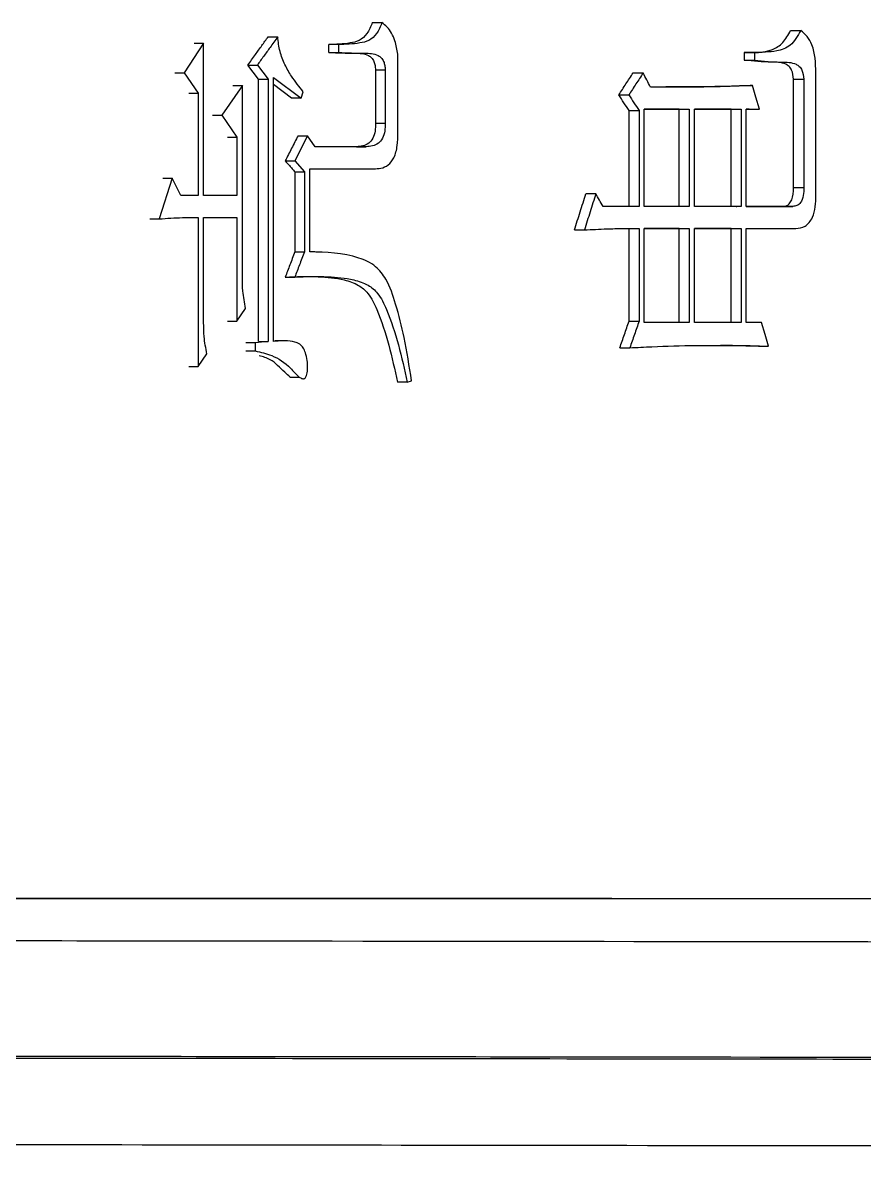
# Model space of a CAD drawing. Header units: millimetres. Extents: x 2278 to 4715, y 679 to 2402.
# Drawn here: x 3390.67 to 3396.47, y 967.15 to 974.95 of the extents above; entities that cross this region are included whole.
import ezdxf

# ---------------------------------------------------------------- set-up
doc = ezdxf.new("R2010")
doc.units = ezdxf.units.MM

msp = doc.modelspace()

# ---------------------------------------------------------------- linework, layer by layer
at = {"color": 7, "linetype": 'Continuous', "lineweight": 25}
for p, q in [((3393.0825, 974.9495), (3393.1492, 974.9495)), ((3395.9666, 974.8955), (3396.0371, 974.8955)), ((3392.3648, 974.8522), (3392.4306, 974.8522)), ((3391.9199, 974.8089), (3391.7861, 974.6034)), ((3391.8549, 974.8089), (3391.9199, 974.8089)), ((3391.9199, 973.7596), (3391.9199, 974.8089)), ((3392.8495, 974.7981), (3392.7832, 974.7981)), ((3392.7832, 974.744), (3392.7832, 974.7981)), ((3392.7832, 974.744), (3392.8495, 974.744)), ((3392.8495, 974.7981), (3392.8495, 974.744)), ((3395.7167, 974.744), (3395.6466, 974.744)), ((3395.6466, 974.744), (3395.6466, 974.69)), ((3395.7167, 974.744), (3395.7167, 974.69)), ((3393.2585, 974.1923), (3393.2585, 974.7332)), ((3395.6466, 974.69), (3395.7167, 974.69)), ((3391.7212, 974.6034), (3391.7861, 974.6034)), ((3391.7861, 974.6034), (3391.8828, 974.4628)), ((3392.2248, 974.6575), (3392.2904, 974.6575)), ((3392.2985, 974.5601), (3392.2248, 974.6575)), ((3392.2904, 974.6575), (3392.3642, 974.5601)), ((3393.1043, 974.625), (3393.1711, 974.625)), ((3393.1043, 974.625), (3393.1043, 974.2572)), ((3393.1711, 974.625), (3393.1711, 974.2572)), ((3394.881, 974.6034), (3394.9501, 974.6034)), ((3396.1412, 973.7597), (3396.1412, 974.6034)), ((3392.1869, 974.5168), (3392.0461, 974.3113)), ((3392.1214, 974.5168), (3392.1869, 974.5168)), ((3392.1869, 973.1971), (3392.1869, 974.5168)), ((3392.2985, 974.5601), (3392.3642, 974.5601)), ((3392.2985, 972.7536), (3392.2985, 974.5601)), ((3392.3642, 974.5601), (3392.3642, 972.7536)), ((3392.4011, 974.5709), (3392.5926, 974.4303)), ((3392.4011, 972.7536), (3392.4011, 974.5709)), ((3392.5266, 974.4303), (3392.4011, 974.5226)), ((3395.6327, 974.5169), (3395.7027, 974.5169)), ((3395.9874, 974.5604), (3396.0579, 974.5604)), ((3395.9874, 973.8138), (3395.9874, 974.5604)), ((3396.0579, 974.5604), (3396.0579, 973.8138)), ((3391.8177, 974.4628), (3391.8828, 974.4628)), ((3391.8828, 974.4628), (3391.8828, 973.7596)), ((3392.5926, 974.4303), (3392.5266, 974.4303)), ((3392.5926, 974.4303), (3392.6073, 974.4736)), ((3394.782, 974.452), (3394.8509, 974.452)), ((3394.9572, 973.6839), (3394.9572, 974.3546)), ((3394.9572, 974.3546), (3395.2678, 974.3546)), ((3395.1984, 974.3546), (3394.9572, 974.3546)), ((3395.1984, 974.3546), (3395.2678, 974.3546)), ((3395.1984, 973.6839), (3395.1984, 974.3546)), ((3395.2678, 974.3546), (3395.2678, 973.6839)), ((3395.303, 973.6839), (3395.303, 974.3546)), ((3395.303, 974.3546), (3395.6258, 974.3546)), ((3395.5559, 974.3546), (3395.303, 974.3546)), ((3395.5559, 974.3546), (3395.6258, 974.3546)), ((3395.5559, 973.6839), (3395.5559, 974.3546)), ((3395.6258, 974.3546), (3395.6258, 973.6839)), ((3395.6608, 974.3546), (3395.7516, 974.3546)), ((3395.6608, 973.6839), (3395.6608, 974.3546)), ((3395.6815, 974.3546), (3395.6608, 974.3546)), ((3395.6815, 974.3546), (3395.7516, 974.3546)), ((3391.9809, 974.3113), (3392.0461, 974.3113)), ((3392.0461, 974.3113), (3392.1498, 974.1599)), ((3394.8527, 973.6839), (3394.8528, 974.3438)), ((3394.8528, 974.3438), (3394.9218, 974.3438)), ((3394.9218, 974.3438), (3394.9218, 973.6839)), ((3393.1043, 974.2572), (3393.1711, 974.2572)), ((3392.0844, 974.1599), (3392.1498, 974.1599)), ((3392.1498, 974.1599), (3392.1498, 973.7596)), ((3392.6367, 974.1707), (3392.5485, 973.9976)), ((3392.5707, 974.1707), (3392.6367, 974.1707)), ((3392.6882, 974.095), (3392.6367, 974.1707)), ((3393.0397, 974.095), (3392.6882, 974.095)), ((3392.9731, 974.095), (3393.0397, 974.095)), ((3392.4825, 973.9976), (3392.5485, 973.9976)), ((3392.5485, 973.9976), (3392.6147, 973.9219)), ((3391.7041, 973.8786), (3391.6146, 973.5974)), ((3391.6394, 973.8786), (3391.7041, 973.8786)), ((3391.7637, 973.7596), (3391.7041, 973.8786)), ((3392.5486, 973.9219), (3392.6147, 973.9219)), ((3392.5486, 973.9219), (3392.5486, 973.3702)), ((3392.6147, 973.9219), (3392.6147, 973.3702)), ((3392.6514, 973.9435), (3393.0908, 973.9435)), ((3392.6514, 973.3702), (3392.6514, 973.9435)), ((3392.6514, 973.9435), (3393.0242, 973.9435)), ((3393.0242, 973.9435), (3393.0908, 973.9435)), ((3395.9874, 973.8138), (3396.0579, 973.8138)), ((3391.8828, 973.7596), (3391.7637, 973.7596)), ((3392.1498, 973.7596), (3391.9199, 973.7596)), ((3394.6235, 973.7705), (3394.5549, 973.7705)), ((3394.9218, 973.6839), (3394.6733, 973.6839)), ((3395.2678, 973.6839), (3394.9572, 973.6839)), ((3395.6258, 973.6839), (3395.303, 973.6839)), ((3395.5908, 973.6839), (3395.5959, 973.6839)), ((3395.9815, 973.6839), (3395.6608, 973.6839)), ((3395.6608, 973.6839), (3395.9111, 973.6839)), ((3395.9111, 973.6839), (3395.9815, 973.6839)), ((3391.55, 973.5974), (3391.6146, 973.5974)), ((3391.8828, 973.6082), (3391.8828, 972.5805)), ((3391.9199, 973.6082), (3392.1498, 973.6082)), ((3391.9199, 972.8834), (3391.9199, 973.6082)), ((3392.0844, 973.6082), (3392.1498, 973.6082)), ((3392.1498, 973.6082), (3392.1498, 972.8943)), ((3394.4766, 973.5217), (3394.5452, 973.5217)), ((3394.8527, 972.8943), (3394.8528, 973.5325)), ((3394.9218, 973.5325), (3394.9218, 972.8943)), ((3394.9572, 972.8835), (3394.9572, 973.5325)), ((3394.9572, 973.5325), (3395.2678, 973.5325)), ((3395.1984, 973.5325), (3394.9572, 973.5325)), ((3395.1984, 973.5325), (3395.2678, 973.5325)), ((3395.1984, 972.8835), (3395.1984, 973.5325)), ((3395.2678, 973.5325), (3395.2678, 972.8835)), ((3395.303, 972.8835), (3395.303, 973.5325)), ((3395.303, 973.5325), (3395.6258, 973.5325)), ((3395.5559, 973.5325), (3395.303, 973.5325)), ((3395.5559, 973.5325), (3395.6258, 973.5325)), ((3395.5559, 972.8835), (3395.5559, 973.5325)), ((3395.6258, 973.5325), (3395.6258, 972.8835)), ((3395.6608, 973.5325), (3396.0024, 973.5325)), ((3395.6608, 972.8835), (3395.6608, 973.5325)), ((3392.5486, 973.3702), (3392.6147, 973.3702)), ((3392.6857, 973.3708), (3392.6514, 973.3708)), ((3392.4825, 973.1971), (3392.5485, 973.1971)), ((3392.1498, 972.8943), (3392.2091, 972.9808)), ((3394.8527, 972.8943), (3394.9218, 972.8943)), ((3395.2678, 972.8835), (3394.9572, 972.8835)), ((3395.6258, 972.8835), (3395.303, 972.8835)), ((3395.7656, 972.8835), (3395.6608, 972.8835)), ((3392.2756, 972.7428), (3392.21, 972.7428)), ((3392.3642, 972.7536), (3392.2756, 972.7428)), ((3392.2756, 972.7428), (3392.2756, 972.6887)), ((3392.2985, 972.7536), (3392.3642, 972.7536)), ((3392.4791, 972.7582), (3392.4128, 972.7582)), ((3394.789, 972.7104), (3394.858, 972.7104)), ((3395.7442, 972.7212), (3395.8144, 972.7212)), ((3391.8828, 972.5805), (3391.9422, 972.6671)), ((3392.21, 972.6887), (3392.2756, 972.6887)), ((3392.5153, 972.5069), (3392.5817, 972.5069)), ((3393.324, 972.4724), (3393.353, 972.4832))]:
    msp.add_line(p, q, dxfattribs=at)
at = {"color": 7, "linetype": 'Continuous', "lineweight": 25, "flags": 128}
for points in [[(3395.7516, 974.3546), (3395.7272, 974.4357), (3395.7027, 974.5169)], [(3392.0844, 972.8943), (3392.1008, 972.8943), (3392.1171, 972.8943), (3392.1498, 972.8943)], [(3395.8144, 972.7212), (3395.79, 972.8023), (3395.7656, 972.8835)], [(3391.8178, 972.5805), (3391.834, 972.5805), (3391.8502, 972.5805), (3391.8828, 972.5805)], [(3393.324, 972.4724), (3393.2963, 972.4724), (3393.2767, 972.4724), (3393.257, 972.4724)]]:
    msp.add_lwpolyline(points, dxfattribs=at)
at = {"color": 7, "linetype": 'Continuous', "lineweight": 25}
for points, knots in [([(3393.0825, 974.9495), (3393.0718, 974.9229), (3393.051, 974.8707), (3392.9939, 974.8221), (3392.9029, 974.8024), (3392.8325, 974.7999), (3392.7832, 974.7981)], [0, 0, 0, 0, 0.195785, 0.383105, 0.567257, 1, 1, 1, 1]), ([(3393.1492, 974.9495), (3393.1385, 974.9229), (3393.1176, 974.8707), (3393.0605, 974.8221), (3392.9694, 974.8024), (3392.8989, 974.7999), (3392.8495, 974.7981)], [0, 0, 0, 0, 0.1956589, 0.3829548, 0.5671446, 1, 1, 1, 1]), ([(3393.2585, 974.7332), (3393.2531, 974.7642), (3393.2442, 974.815), (3393.2176, 974.8775), (3393.1875, 974.9217), (3393.1618, 974.9404), (3393.1492, 974.9495)], [0, 0, 0, 0, 0.349141, 0.571236, 0.788179, 1, 1, 1, 1]), ([(3395.6466, 974.744), (3395.7127, 974.7419), (3395.8049, 974.7389), (3395.9172, 974.8056), (3395.9499, 974.8652), (3395.9666, 974.8955)], [0, 0, 0, 0, 0.552607, 0.772172, 1, 1, 1, 1]), ([(3396.0371, 974.8955), (3396.0151, 974.8574), (3395.9718, 974.7825), (3395.8514, 974.7455), (3395.7678, 974.7446), (3395.7167, 974.744)], [0, 0, 0, 0, 0.287877, 0.565058, 1, 1, 1, 1]), ([(3396.1412, 974.6034), (3396.1388, 974.6715), (3396.1356, 974.7657), (3396.0817, 974.8567), (3396.0518, 974.8827), (3396.0371, 974.8955)], [0, 0, 0, 0, 0.5701603, 0.7877126, 1, 1, 1, 1]), ([(3392.2248, 974.6575), (3392.2423, 974.6818), (3392.2744, 974.7265), (3392.3211, 974.7914), (3392.3502, 974.8319), (3392.3648, 974.8522)], [0, 0, 0, 0, 0.375264, 0.687632, 1, 1, 1, 1]), ([(3392.4306, 974.8522), (3392.4131, 974.8279), (3392.381, 974.7832), (3392.3342, 974.7183), (3392.305, 974.6778), (3392.2904, 974.6575)], [0, 0, 0, 0, 0.375031, 0.687515, 1, 1, 1, 1]), ([(3392.6073, 974.4736), (3392.5792, 974.5081), (3392.5327, 974.5652), (3392.4789, 974.6593), (3392.4424, 974.7502), (3392.4346, 974.818), (3392.4306, 974.8522)], [0, 0, 0, 0, 0.3332308, 0.5520954, 0.7744581, 1, 1, 1, 1]), ([(3392.7832, 974.744), (3392.843, 974.7418), (3392.9338, 974.7384), (3393.0363, 974.7382), (3393.079, 974.7084), (3393.095, 974.6843), (3393.1032, 974.6548), (3393.1039, 974.635), (3393.1043, 974.625)], [0, 0, 0, 0, 0.491899, 0.747199, 0.81233, 0.879619, 0.939283, 1, 1, 1, 1]), ([(3392.8495, 974.744), (3392.9094, 974.7418), (3393.0004, 974.7384), (3393.1029, 974.7382), (3393.1457, 974.7084), (3393.1618, 974.6843), (3393.1699, 974.6548), (3393.1707, 974.635), (3393.1711, 974.625)], [0, 0, 0, 0, 0.492006, 0.747357, 0.812482, 0.879737, 0.939347, 1, 1, 1, 1]), ([(3395.9874, 974.5604), (3395.9846, 974.5821), (3395.9803, 974.6159), (3395.957, 974.6495), (3395.9111, 974.6781), (3395.8046, 974.6751), (3395.7093, 974.684), (3395.6466, 974.69)], [0, 0, 0, 0, 0.119281, 0.186046, 0.251055, 0.506993, 1, 1, 1, 1]), ([(3395.7167, 974.69), (3395.7795, 974.684), (3395.8749, 974.6751), (3395.9815, 974.6781), (3396.0275, 974.6495), (3396.0508, 974.6159), (3396.0551, 974.5821), (3396.0579, 974.5604)], [0, 0, 0, 0, 0.493108, 0.749094, 0.814101, 0.880835, 1, 1, 1, 1]), ([(3394.782, 974.452), (3394.7985, 974.4772), (3394.8315, 974.5277), (3394.8645, 974.5782), (3394.881, 974.6034)], [0, 0, 0, 0, 0.499999, 1, 1, 1, 1]), ([(3394.9501, 974.6034), (3394.9336, 974.5782), (3394.9005, 974.5277), (3394.8675, 974.4772), (3394.8509, 974.452)], [0, 0, 0, 0, 0.499999, 1, 1, 1, 1]), ([(3394.9997, 974.5061), (3394.9914, 974.5223), (3394.9749, 974.5547), (3394.9584, 974.5872), (3394.9501, 974.6034)], [0, 0, 0, 0, 0.5, 1, 1, 1, 1]), ([(3394.9995, 974.5063), (3395.0585, 974.5064), (3395.1585, 974.5066), (3395.2784, 974.5075), (3395.3497, 974.5081), (3395.3854, 974.5088), (3395.4108, 974.5093), (3395.4668, 974.5103), (3395.5425, 974.5124), (3395.6078, 974.5156), (3395.6327, 974.5169)], [0, 0, 0, 0, 0.277882, 0.471087, 0.56769, 0.615991, 0.640142, 0.688443, 0.881653, 1, 1, 1, 1]), ([(3395.7027, 974.5169), (3395.6622, 974.5149), (3395.6166, 974.5127), (3395.5505, 974.5107), (3395.4845, 974.5094), (3395.403, 974.5078), (3395.3214, 974.5074), (3395.2704, 974.507), (3395.2346, 974.5068), (3395.2141, 974.5067), (3395.2014, 974.5066), (3395.1911, 974.5066), (3395.1809, 974.5065), (3395.1707, 974.5065), (3395.1579, 974.5064), (3395.1477, 974.5064), (3395.1349, 974.5064), (3395.1246, 974.5063), (3395.1118, 974.5063), (3395.1016, 974.5063), (3395.0913, 974.5062), (3395.0811, 974.5062), (3395.0708, 974.5062), (3395.058, 974.5062), (3395.049, 974.5062), (3395.0401, 974.5061), (3395.0349, 974.5061), (3395.0285, 974.5061), (3395.0234, 974.5061), (3395.0183, 974.5061), (3395.0133, 974.5061), (3395.007, 974.5061), (3395.0021, 974.5061), (3394.9997, 974.5061)], [0, 0, 0, 0, 0.174064, 0.195822, 0.282854, 0.456917, 0.543949, 0.63098, 0.674496, 0.696254, 0.718011, 0.72889, 0.739769, 0.761527, 0.772406, 0.794164, 0.805043, 0.826801, 0.83768, 0.859437, 0.870316, 0.881195, 0.902953, 0.913832, 0.93559, 0.941029, 0.951908, 0.957348, 0.968227, 0.973666, 0.979105, 0.989553, 1, 1, 1, 1]), ([(3394.8528, 974.3438), (3394.841, 974.3618), (3394.8174, 974.3979), (3394.7938, 974.4339), (3394.782, 974.452)], [0, 0, 0, 0, 0.5, 1, 1, 1, 1]), ([(3394.8509, 974.452), (3394.8627, 974.4339), (3394.8864, 974.3979), (3394.91, 974.3618), (3394.9218, 974.3438)], [0, 0, 0, 0, 0.499999, 1, 1, 1, 1]), ([(3393.1043, 974.2572), (3393.1044, 974.2389), (3393.1047, 974.2026), (3393.0896, 974.1512), (3393.0463, 974.1009), (3393.0031, 974.0974), (3392.9731, 974.095)], [0, 0, 0, 0, 0.198278, 0.392536, 0.578687, 1, 1, 1, 1]), ([(3393.1711, 974.2572), (3393.1712, 974.2389), (3393.1715, 974.2026), (3393.1563, 974.1512), (3393.113, 974.1009), (3393.0697, 974.0974), (3393.0397, 974.095)], [0, 0, 0, 0, 0.19814, 0.3923, 0.578456, 1, 1, 1, 1]), ([(3393.0908, 973.9435), (3393.1081, 973.9435), (3393.1429, 973.9435), (3393.1943, 973.9655), (3393.2376, 974.0202), (3393.2582, 974.1024), (3393.2584, 974.1622), (3393.2585, 974.1923)], [0, 0, 0, 0, 0.177785, 0.356958, 0.541697, 0.768829, 1, 1, 1, 1]), ([(3392.5707, 974.1707), (3392.556, 974.1419), (3392.5266, 974.0842), (3392.4972, 974.0265), (3392.4825, 973.9976)], [0, 0, 0, 0, 0.5, 1, 1, 1, 1]), ([(3392.4825, 973.9976), (3392.4921, 973.9866), (3392.5079, 973.9685), (3392.53, 973.9433), (3392.5424, 973.929), (3392.5486, 973.9219)], [0, 0, 0, 0, 0.434981, 0.71749, 1, 1, 1, 1]), ([(3395.9111, 973.6839), (3395.9192, 973.6845), (3395.9355, 973.6855), (3395.9586, 973.7003), (3395.9842, 973.7409), (3395.9861, 973.7835), (3395.9874, 973.8138)], [0, 0, 0, 0, 0.177833, 0.357864, 0.544114, 1, 1, 1, 1]), ([(3396.0579, 973.8138), (3396.0573, 973.795), (3396.0561, 973.758), (3396.0395, 973.71), (3396.0104, 973.6862), (3395.9911, 973.6847), (3395.9815, 973.6839)], [0, 0, 0, 0, 0.293264, 0.577264, 0.790624, 1, 1, 1, 1]), ([(3394.4766, 973.5217), (3394.4897, 973.5631), (3394.5158, 973.6461), (3394.5418, 973.729), (3394.5549, 973.7705)], [0, 0, 0, 0, 0.5, 1, 1, 1, 1]), ([(3394.6235, 973.7705), (3394.6105, 973.729), (3394.5844, 973.6461), (3394.5582, 973.5631), (3394.5452, 973.5217)], [0, 0, 0, 0, 0.499999, 1, 1, 1, 1]), ([(3394.6733, 973.6839), (3394.665, 973.6984), (3394.6484, 973.7272), (3394.6318, 973.756), (3394.6235, 973.7705)], [0, 0, 0, 0, 0.500001, 1, 1, 1, 1]), ([(3396.0024, 973.5325), (3396.0243, 973.5345), (3396.0687, 973.5387), (3396.1194, 973.6003), (3396.1389, 973.6811), (3396.1404, 973.7333), (3396.1412, 973.7597)], [0, 0, 0, 0, 0.266734, 0.54095, 0.768753, 1, 1, 1, 1]), ([(3391.6146, 973.5974), (3391.6411, 973.5995), (3391.6941, 973.6038), (3391.7835, 973.6073), (3391.8464, 973.6079), (3391.8828, 973.6082)], [0, 0, 0, 0, 0.296184, 0.592391, 1, 1, 1, 1]), ([(3394.5452, 973.5217), (3394.5968, 973.5244), (3394.6855, 973.5292), (3394.811, 973.5318), (3394.8849, 973.5322), (3394.9218, 973.5325)], [0, 0, 0, 0, 0.41049, 0.705225, 1, 1, 1, 1]), ([(3392.5486, 973.3702), (3392.5429, 973.3552), (3392.5314, 973.3252), (3392.5094, 973.2675), (3392.4931, 973.2248), (3392.4825, 973.1971)], [0, 0, 0, 0, 0.260074, 0.520148, 1, 1, 1, 1]), ([(3392.6147, 973.3702), (3392.6089, 973.3552), (3392.5975, 973.3252), (3392.5754, 973.2675), (3392.5591, 973.2248), (3392.5485, 973.1971)], [0, 0, 0, 0, 0.2600044, 0.5200088, 1, 1, 1, 1]), ([(3393.353, 972.4832), (3393.3378, 972.5832), (3393.3103, 972.7625), (3393.2505, 972.9959), (3393.1931, 973.1706), (3393.1015, 973.2835), (3392.9213, 973.3635), (3392.7655, 973.3674), (3392.6514, 973.3702)], [0, 0, 0, 0, 0.205, 0.367779, 0.497733, 0.583522, 0.695132, 1, 1, 1, 1]), ([(3392.2091, 972.9808), (3392.2017, 973.0205), (3392.1885, 973.0917), (3392.1874, 973.1648), (3392.1869, 973.1971)], [0, 0, 0, 0, 0.558835, 1, 1, 1, 1]), ([(3392.4825, 973.1971), (3392.5586, 973.1997), (3392.6949, 973.2044), (3392.8646, 973.1877), (3392.9821, 973.1504), (3393.0636, 973.0821), (3393.1705, 972.8604), (3393.2186, 972.6445), (3393.257, 972.4724)], [0, 0, 0, 0, 0.208347, 0.373093, 0.466942, 0.53827, 0.631812, 1, 1, 1, 1]), ([(3392.5485, 973.1971), (3392.6246, 973.1998), (3392.7605, 973.2044), (3392.9303, 973.1877), (3393.0481, 973.1508), (3393.1301, 973.0825), (3393.2373, 972.8608), (3393.2855, 972.6448), (3393.324, 972.4724)], [0, 0, 0, 0, 0.208188, 0.372019, 0.466812, 0.538301, 0.631663, 1, 1, 1, 1]), ([(3391.9422, 972.6671), (3391.9348, 972.7068), (3391.9216, 972.778), (3391.9204, 972.8511), (3391.9199, 972.8834)], [0, 0, 0, 0, 0.558835, 1, 1, 1, 1]), ([(3394.789, 972.7104), (3394.7997, 972.741), (3394.8209, 972.8023), (3394.8421, 972.8636), (3394.8527, 972.8943)], [0, 0, 0, 0, 0.5, 1, 1, 1, 1]), ([(3394.9218, 972.8943), (3394.9112, 972.8636), (3394.8899, 972.8023), (3394.8686, 972.741), (3394.858, 972.7104)], [0, 0, 0, 0, 0.5, 1, 1, 1, 1]), ([(3392.2756, 972.6887), (3392.3138, 972.6797), (3392.4, 972.6593), (3392.5027, 972.5952), (3392.5598, 972.5213), (3392.5902, 972.5004), (3392.6038, 972.4959), (3392.6127, 972.4962), (3392.6203, 972.5012), (3392.6271, 972.5114), (3392.6347, 972.5339), (3392.6398, 972.591), (3392.6314, 972.6559), (3392.6076, 972.7111), (3392.5817, 972.738), (3392.5174, 972.7615), (3392.4553, 972.7589), (3392.4063, 972.7541), (3392.4011, 972.7536)], [0, 0, 0, 0, 0.15285, 0.344769, 0.435474, 0.46535, 0.478091, 0.490977, 0.499588, 0.510792, 0.530819, 0.571645, 0.680117, 0.719203, 0.758288, 0.806192, 0.979592, 1, 1, 1, 1]), ([(3394.858, 972.7104), (3394.9086, 972.7126), (3395.0606, 972.7194), (3395.296, 972.7274), (3395.5642, 972.7265), (3395.731, 972.723), (3395.8144, 972.7212)], [0, 0, 0, 0, 0.157705, 0.473128, 0.736533, 1, 1, 1, 1]), ([(3395.7442, 972.7212), (3395.6943, 972.7224), (3395.6073, 972.7244), (3395.5197, 972.7248), (3395.4822, 972.725)], [0, 0, 0, 0, 0.57267, 1, 1, 1, 1]), ([(3392.5158, 972.508), (3392.5035, 972.5187), (3392.458, 972.5585), (3392.3947, 972.6303), (3392.329, 972.648), (3392.303, 972.6551)], [0, 0, 0, 0, 0.182681, 0.676347, 1, 1, 1, 1]), ([(3394.7343, 968.9154), (3393.9971, 968.9153), (3392.3431, 968.9153), (3388.4934, 968.9153), (3384.2537, 968.9153), (3378.653, 968.9152), (3372.8012, 968.9152), (3366.6698, 968.9151), (3360.2744, 968.915), (3356.2806, 968.915), (3353.5763, 968.9149)], [0, 0, 0, 0, 0.0675233, 0.1515081, 0.3196482, 0.4036328, 0.5717715, 0.7399066, 0.8238912, 1, 1, 1, 1]), ([(3353.6845, 968.915), (3354.3309, 968.915), (3357.5662, 968.915), (3363.3181, 968.9151), (3369.5177, 968.9152), (3375.5272, 968.9152), (3380.1666, 968.9152), (3385.7038, 968.9153), (3389.9122, 968.9153), (3394.8467, 968.9154), (3399.4444, 968.9154), (3403.5395, 968.9154), (3407.2211, 968.9155), (3409.8296, 968.9155), (3412.6396, 968.9156), (3414.51, 968.9157), (3416.5382, 968.9157), (3417.2945, 968.9158), (3417.8232, 968.9159)], [0, 0, 0, 0, 0.020124, 0.100733, 0.181328, 0.221587, 0.302184, 0.342442, 0.423039, 0.463298, 0.543894, 0.624491, 0.664749, 0.745346, 0.785604, 0.8662, 0.906458, 1, 1, 1, 1]), ([(3346.5455, 968.6469), (3347.8178, 968.6469), (3350.1442, 968.6468), (3353.5077, 968.6464), (3356.6408, 968.6459), (3359.7569, 968.6451), (3362.8507, 968.6442), (3365.9162, 968.6431), (3368.9477, 968.6418), (3373.2017, 968.6397), (3378.7421, 968.6364), (3385.486, 968.6312), (3392.2136, 968.6245), (3397.9345, 968.6171), (3402.6551, 968.6095), (3406.4578, 968.6021), (3409.8919, 968.5938), (3412.8503, 968.5848), (3415.3038, 968.5751), (3416.3493, 968.5682), (3416.8811, 968.5648)], [0, 0, 0, 0, 0.037781, 0.069081, 0.100468, 0.131943, 0.163506, 0.195157, 0.226895, 0.258722, 0.330934, 0.408983, 0.49287, 0.582593, 0.645672, 0.711347, 0.779618, 0.850484, 0.923944, 1, 1, 1, 1]), ([(3417.6372, 967.7656), (3417.1375, 967.7689), (3416.1516, 967.7754), (3413.8711, 967.7847), (3411.1103, 967.7933), (3407.8819, 967.8014), (3404.2713, 967.8087), (3399.7252, 967.8164), (3394.1221, 967.8241), (3387.4034, 967.8313), (3380.5008, 967.8371), (3373.5713, 967.8415), (3366.7473, 967.8448), (3360.1372, 967.847), (3353.8273, 967.8483), (3349.323, 967.8488), (3346.9403, 967.8488), (3346.5455, 967.8488)], [0, 0, 0, 0, 0.07139, 0.140843, 0.208359, 0.273937, 0.337578, 0.399281, 0.488173, 0.572709, 0.652888, 0.72871, 0.800173, 0.867277, 0.930021, 0.988406, 1, 1, 1, 1]), ([(3418.174, 967.7517), (3417.4491, 967.7562), (3415.9994, 967.7653), (3412.2091, 967.7782), (3407.311, 967.7903), (3401.2703, 967.8013), (3394.2224, 967.811), (3386.2795, 967.8193), (3377.5797, 967.826), (3368.2729, 967.831), (3359.831, 967.8338), (3352.5509, 967.8352), (3348.5473, 967.8354), (3346.5455, 967.8355)], [0, 0, 0, 0, 0.0981345, 0.196269, 0.2944034, 0.3925379, 0.4906723, 0.5888066, 0.686941, 0.7850753, 0.8832097, 0.9416048, 1, 1, 1, 1]), ([(3328.1584, 967.244), (3331.1831, 967.2448), (3337.2196, 967.2465), (3346.3727, 967.2468), (3355.4146, 967.2455), (3364.242, 967.2425), (3372.7342, 967.2379), (3379.5786, 967.2326), (3385.0357, 967.2276), (3389.3885, 967.2229), (3393.8464, 967.2173), (3398.325, 967.2108), (3402.4588, 967.2036), (3406.1993, 967.1958), (3409.5175, 967.1877), (3412.5528, 967.1786), (3415.205, 967.1687), (3417.4399, 967.158), (3418.4178, 967.1505), (3418.917, 967.1467)], [0, 0, 0, 0, 0.074691, 0.149062, 0.223115, 0.296848, 0.370262, 0.443356, 0.483243, 0.526636, 0.573536, 0.623941, 0.677851, 0.725458, 0.775499, 0.827974, 0.882883, 0.940225, 1, 1, 1, 1])]:
    msp.add_open_spline(points, degree=3, knots=knots, dxfattribs=at)

doc.saveas('drawing.dxf')
